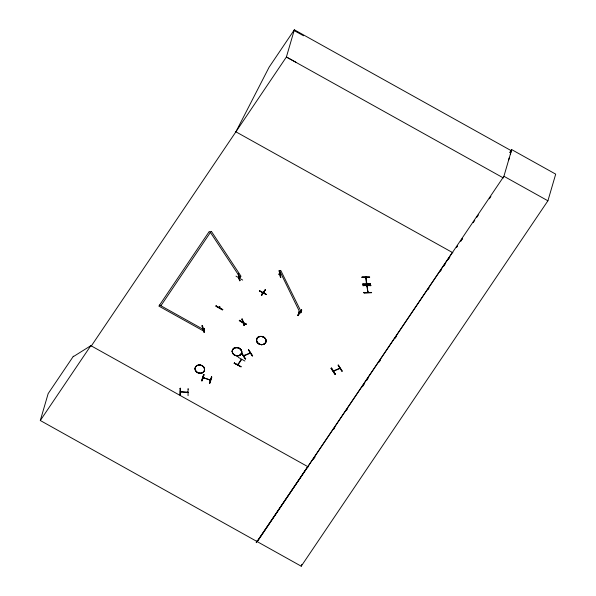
<?xml version="1.0" encoding="UTF-8"?>
<svg xmlns="http://www.w3.org/2000/svg" width="596" height="596" viewBox="0 0 596 596"><rect width="100%" height="100%" fill="white"/><g stroke="black" fill="none" stroke-linecap="round" stroke-linejoin="round"><path stroke-width="0.89" d="M298.842 312.08L298.864 312.49M366.071 277.952C365.423 278.377 366.451 277.729 366.071 276.969M366.771 283.003L366.823 284.001M367.911 292.465L367.903 291.451M238.348 364.089L237.856 364.983M241.603 359.5L240.97 359.813M239.138 278.883L238.765 278.667M239.436 278.384L239.1 278.861M243.183 321.356L242.915 322.369M365.631 277.498L365.802 276.969M365.668 277.498L366.518 284.024M366.808 283.882L365.996 277.445M366.771 285.849L367.181 286.542L367.129 285.819M367.143 285.938L367.933 292.331M364.022 292.301L364.007 292.897L363.985 292.517M370.533 283.808L370.518 284.337L362.875 284.448L362.897 283.852M371.621 292.48L364.007 292.897L371.651 292.755M250.395 353.13L243.846 355.924L244.308 355.395M244.397 355.723L244.457 355.149M333.306 371.032L334.259 370.645M339.936 368.477L339.184 368.455L339.496 368.708M203.392 328.843L204.368 328.664M242.289 322.525L242.937 322.16M509.632 152.68L511.703 149.618L555.703 174.136L547.91 200.792L301.226 566.2L40.297 420.508L48.172 393.583L73.427 356.177L73.278 356.676L90.801 345.702L91.315 345.985L286.393 57.007L294.35 29.8L511.346 150.743M180.312 388.234L180.379 394.857M180.372 388.22L180.312 395.081L179.888 395.044L180.268 388.383L179.895 388.383M181.244 391.438L181.057 391.684M202.454 325.461L201.977 325.751L204.055 332.307L204.465 332.24L202.394 325.483M204.286 328.94L204.294 328.433M187.993 392.481L187.159 392.451L187.219 391.907M188.068 395.632L188.06 388.823M216.057 305.718L215.804 306.21L222.502 309.995L222.777 309.466M219.633 306.806L219.887 307.409L219.969 306.925M219.291 307.596L219.738 306.791M222.748 309.525L216.005 305.89L222.71 309.689M202.133 380.695L201.657 380.792L203.676 374.512L204.041 374.66L202.074 380.918L203.988 374.601M203.035 377.939L203.817 378.177L203.996 377.655M242.684 280.083L236.031 276.149M238.705 273.892L238.221 274.145L239.562 280.791L240.054 280.537M239.07 278.675L239.078 278.235M203.847 378.155L203.169 377.7L210.373 380.166L209.636 379.972L209.777 379.436M240.21 276.984L239.339 277.55M209.561 382.99L209.911 383.34L211.856 377.037L211.535 376.724M239.518 320.194L239.242 320.723L245.939 324.5L246.215 323.978M241.931 318.994L242.341 318.927L244.42 325.483L244.01 325.55L241.931 318.994L244.084 325.505M243.406 321.43L243.287 321.892M234.444 362.822L234.168 363.344L234.37 363.024L241.104 366.786L234.198 363.292M246.141 324.179L239.436 320.395L246.178 324.03M244.911 361.034L238.184 357.287M238.244 364.454L238.117 363.962M259.379 290.9L266.285 294.372L259.461 290.654M241.82 352.616L241.387 352.996M261.711 295.132L265.406 289.805M262.538 293.366L262.27 293.053M261.696 295.363L265.458 289.872L265.086 289.663L261.324 295.154L261.763 295.139M262.508 293.187L262.866 292.889L262.195 293.329M244.479 355.715L244.598 355.358M264.08 293.113L263.633 292.822M264.259 293.135L264.468 292.666M245.738 358.636L245.306 359.015L241.402 352.966L245.321 358.986M248.361 349.971L248.733 349.815L252.652 355.834L252.279 355.991L248.465 349.748M250.149 352.899L249.761 353.428L249.605 352.921M279.107 270.882L279.524 270.852L280.872 277.49L280.448 277.527L279.174 270.659M279.375 270.837L280.738 270.42L301.524 312.52L300.153 312.937L279.472 270.502M279.8 274.316L278.988 274.413L278.995 273.869M279.584 274.033L279.122 274.406M279.181 270.845L280.515 277.304M301.561 309.764L301.829 310.144L298.06 315.634L297.754 315.202M298.067 315.627L297.799 315.247M298.976 311.887L299.639 312.587M299.17 311.827L298.76 312.356M299.535 312.453L299.654 312.058M256.742 540.907L256.228 542.673L307.797 466.646M331.48 367.903L335.332 374.146L334.967 374.31L331.048 368.291L334.982 374.281M369.699 277.051L362.055 277.162M338.394 365.095L342.313 371.129L341.948 371.293L338.133 365.043M370.831 285.499L363.188 285.611M366.786 283.413L366.51 283.003M367.635 291.451L367.65 292.472M301.226 566.2L301.747 564.427M508.522 160.399L509.289 157.769M510.318 154.26L511.085 151.622M257.226 541.675L503.911 176.267L511.703 149.618M203.676 374.512L201.664 380.784M209.628 379.935L210.522 379.972M211.468 376.948L209.501 383.206L211.58 376.955M241.536 359.604L238.005 364.901M238.795 278.764L239.063 278.31M262.233 293.195L262.568 292.778M235.897 131.813L269.101 67.206L294.35 29.8M204.205 328.947L203.534 328.783M242.259 322.235L242.758 322.116M180.312 391.647L187.993 392.25M40.297 420.508L90.838 345.65L308.303 466.929M160.898 305.77L210.522 232.261L209.218 231.531L158.871 306.113L203.69 331.093L204.413 330.02L159.594 305.04M257.293 541.459L452.379 252.473M313.503 459.225L315.068 456.916M333.79 429.18L334.833 427.637M346.269 410.689L347.312 409.154M362.39 386.811L364.476 383.727M366.555 380.643L368.112 378.333M379.034 362.159L380.598 359.842M395.155 338.275L396.72 335.965M427.921 289.738L428.964 288.196M440.407 271.247L441.45 269.705M444.05 265.853L445.085 264.311M448.207 259.692L449.764 257.383M473.194 222.68L474.751 220.371M476.837 217.279L478.402 214.97M489.331 198.773L490.895 196.456M242.989 322.309L242.989 321.728M297.687 315.426L301.457 309.935M297.791 315.448L301.524 309.935M278.995 274.145L279.755 274.085M241.708 352.825L245.589 358.866M335.302 374.117L331.391 368.09L331.048 368.291M259.424 290.811L266.136 294.573M204.055 332.292L202.022 325.714M238.586 274.085L239.987 280.753M181.057 391.959L180.335 391.915M241.231 359.433L237.625 364.849M219.552 307.216L219.477 307.864M366.823 285.804L367.926 292.375M333.402 370.913L339.854 368.209M299.468 312.796L298.879 312.46M243.712 355.715L250.186 352.906M339.988 368.417L333.604 371.219M239.443 277.274L240.054 277.267M240.024 277.535L239.413 277.542M263.715 292.561L264.319 292.904M248.435 349.912L252.354 355.931M338.103 365.206L342.015 371.226M203.467 328.836L204.137 328.724M242.259 322.51L242.93 322.399M187.837 392.503L180.469 391.922M362.01 277.311L369.639 277.185M363.135 285.856L363.091 285.491L370.734 285.365L370.772 285.752M363.098 285.491L370.786 285.648M363.962 292.524L371.621 292.405M187.993 389.046L188.418 389.054M203.169 377.7L210.44 379.95M299.05 312.215L299.565 312.55M294.119 30.575L303.595 35.782M295.869 62.215L286.393 57.007L503.389 177.951M503.911 176.267L547.91 200.792M235.383 131.53L452.885 252.756M234.332 363.091L241.06 366.838M369.647 277.304L361.958 277.043L362.003 277.408M362.852 284.069L370.488 283.957L362.83 284.076M457.572 245.82L456.536 247.362L457.586 245.828M462.258 238.877L460.701 241.194L462.295 238.892M211.461 231.494L210.179 232.06L239.756 276.872L241.037 276.306L211.461 231.494M257.956 343.274A4.85 4.098 16.3 0 0 265.935 341.925A4.857 4.098 16.3 0 0 259.96 336.457A4.857 4.098 16.3 0 0 257.956 343.274A4.857 4.098 16.3 0 0 265.95 341.918A4.85 4.098 16.3 0 0 259.96 336.472A4.85 4.098 16.3 0 0 257.956 343.274A4.835 4.083 16.3 0 0 265.928 341.918A4.835 4.083 16.3 0 0 259.968 336.479A4.835 4.083 16.3 0 0 257.964 343.266M257.979 343.177A4.857 4.098 16.3 0 0 265.972 341.821A4.857 4.098 16.3 0 0 259.99 336.36A4.857 4.098 16.3 0 0 257.979 343.177M196.471 371.859A4.85 4.098 16.3 0 0 204.45 370.511A4.85 4.098 16.3 0 0 198.475 365.065A4.85 4.098 16.3 0 0 196.471 371.859A4.835 4.083 16.3 0 0 204.443 370.511A4.835 4.083 16.3 0 0 198.475 365.072A4.835 4.083 16.3 0 0 196.479 371.859M196.494 371.762A4.857 4.098 16.3 0 0 204.488 370.414A4.857 4.098 16.3 0 0 198.505 364.953A4.857 4.098 16.3 0 0 196.494 371.762M233.647 354.449A4.85 4.098 16.3 0 0 241.626 353.1A4.85 4.098 16.3 0 0 235.651 347.647A4.857 4.098 16.3 0 0 233.639 354.464A4.857 4.098 16.3 0 0 241.633 353.115A4.857 4.098 16.3 0 0 235.644 347.654A4.85 4.098 16.3 0 0 233.647 354.449A4.835 4.083 16.3 0 0 241.611 353.1A4.835 4.083 16.3 0 0 235.651 347.662A4.835 4.083 16.3 0 0 233.647 354.449M233.662 354.367A4.857 4.098 16.3 0 0 241.656 353.018A4.857 4.098 16.3 0 0 235.673 347.557A4.857 4.098 16.3 0 0 233.662 354.367"/></g></svg>
